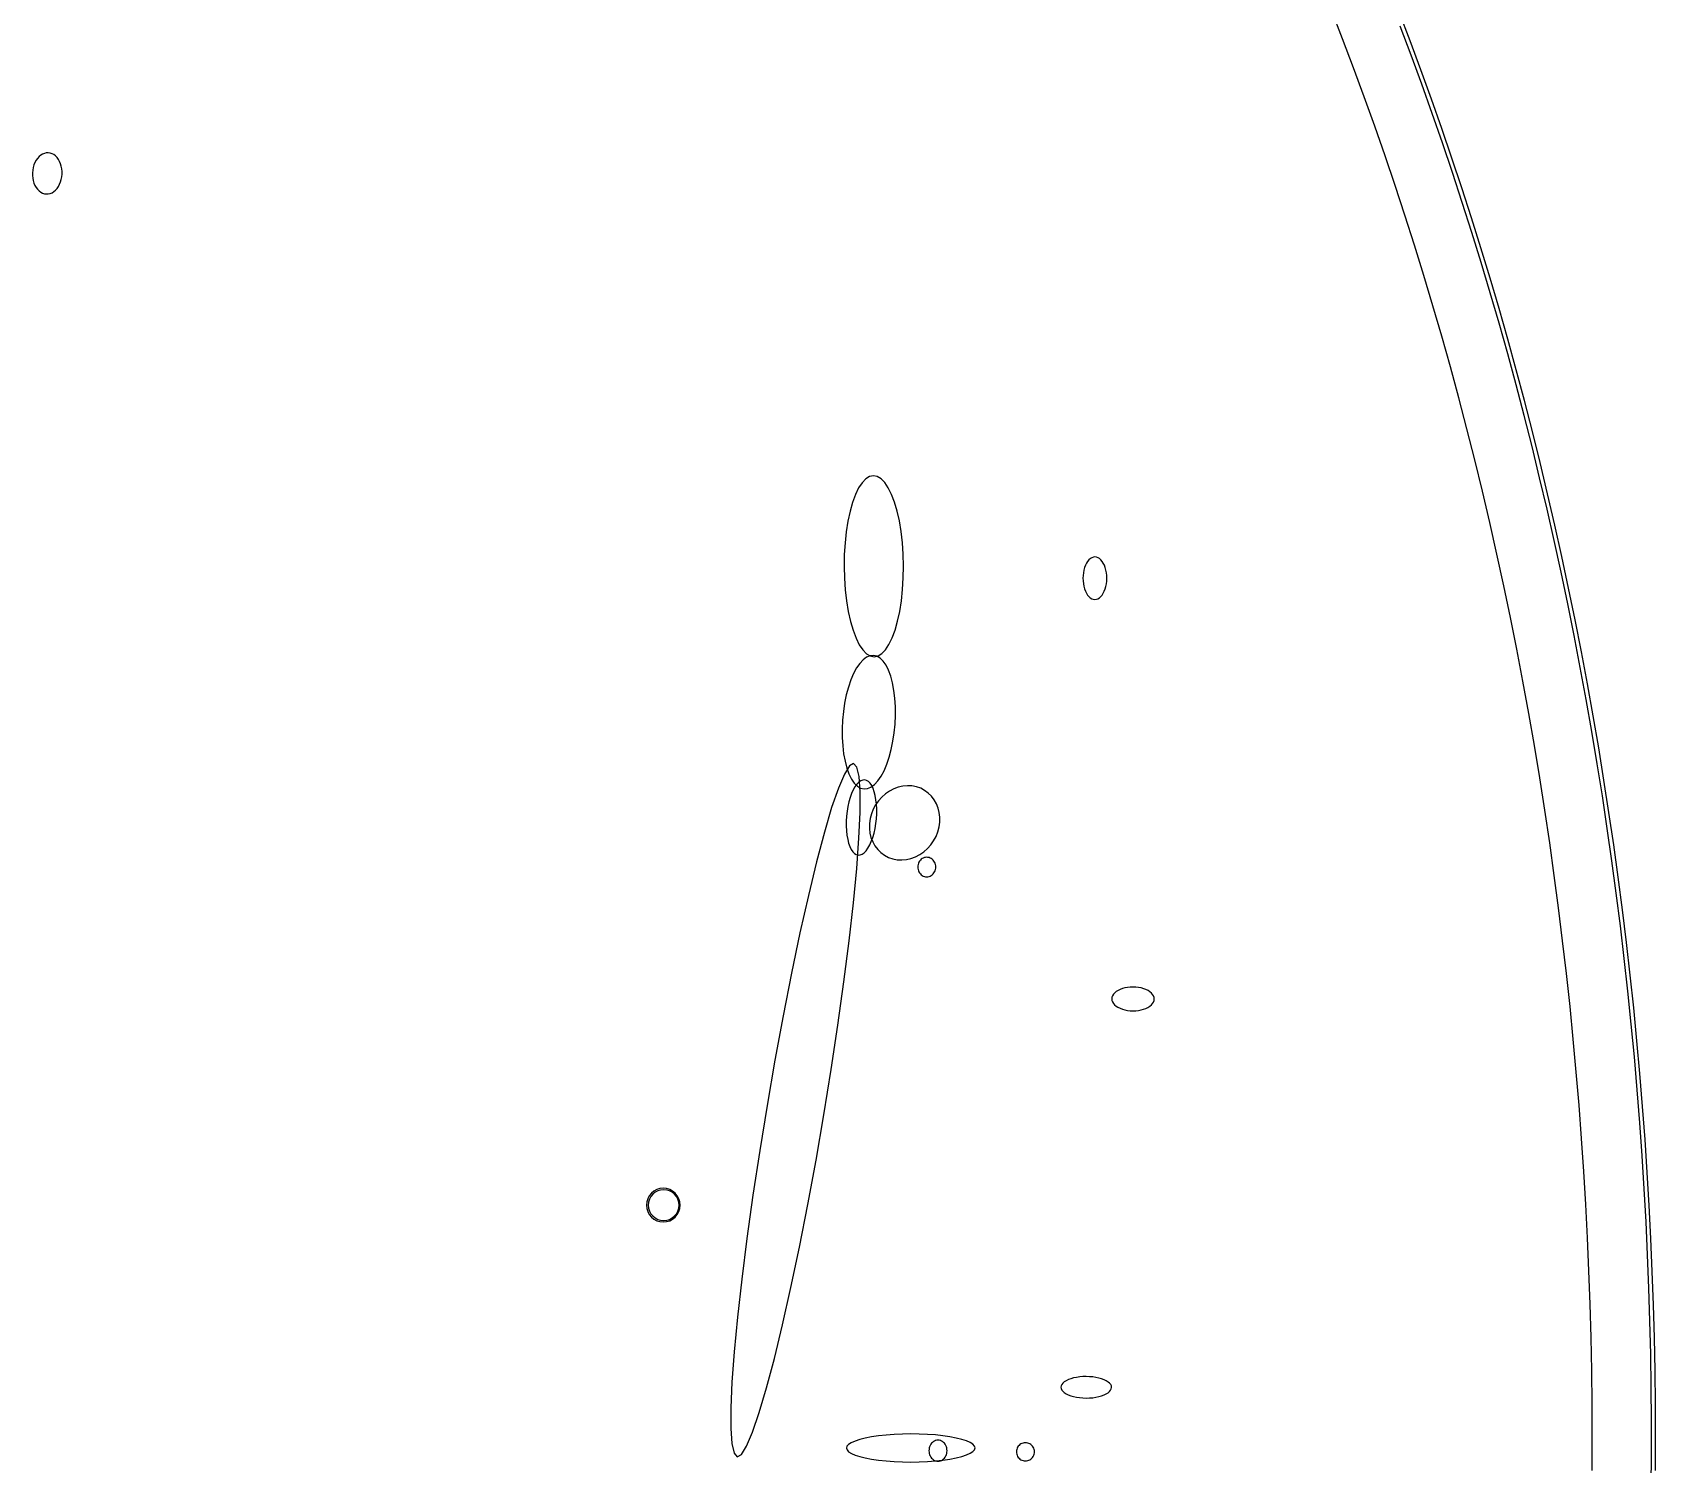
# Model space of a CAD drawing. Extents: x -1 to 217, y -22 to 302.
# Drawn here: x 125.2 to 217.1, y 138.1 to 219.2 of the extents above; entities that cross this region are included whole.
import ezdxf

# ---------------------------------------------------------------- set-up
doc = ezdxf.new("R2010")
doc.units = 0

msp = doc.modelspace()

# ---------------------------------------------------------------- linework, layer by layer
at = {"layer": 'CIRCLES'}
for p, q in [((160.378, 153.573), (160.234, 153.454)), ((160.447, 153.506), (160.315, 153.397)), ((160.543, 153.661), (160.378, 153.573)), ((160.597, 153.586), (160.447, 153.506)), ((160.722, 153.715), (160.543, 153.661)), ((160.761, 153.636), (160.597, 153.586)), ((160.908, 153.733), (160.722, 153.715)), ((160.931, 153.652), (160.761, 153.636)), ((161.094, 153.715), (160.908, 153.733)), ((161.101, 153.636), (160.931, 153.652)), ((161.273, 153.661), (161.094, 153.715)), ((161.264, 153.586), (161.101, 153.636)), ((161.415, 153.506), (161.264, 153.586)), ((161.438, 153.573), (161.273, 153.661)), ((161.547, 153.397), (161.415, 153.506)), ((161.582, 153.454), (161.438, 153.573)), ((159.973, 152.966), (159.954, 152.78)), ((159.954, 152.78), (159.973, 152.594)), ((160.027, 153.145), (159.973, 152.966)), ((159.973, 152.594), (160.027, 152.415)), ((160.115, 153.31), (160.027, 153.145)), ((160.076, 152.951), (160.059, 152.781)), ((160.059, 152.781), (160.076, 152.611)), ((160.126, 153.114), (160.076, 152.951)), ((160.076, 152.611), (160.126, 152.448)), ((160.234, 153.454), (160.115, 153.31)), ((160.206, 153.265), (160.126, 153.114)), ((160.315, 153.397), (160.206, 153.265)), ((161.655, 153.265), (161.547, 153.397)), ((161.701, 153.31), (161.582, 153.454)), ((161.736, 153.114), (161.655, 153.265)), ((161.789, 153.145), (161.701, 153.31)), ((161.785, 152.951), (161.736, 153.114)), ((161.736, 152.448), (161.785, 152.611)), ((161.802, 152.781), (161.785, 152.951)), ((161.785, 152.611), (161.802, 152.781)), ((161.843, 152.966), (161.789, 153.145)), ((161.789, 152.415), (161.843, 152.594)), ((161.861, 152.78), (161.843, 152.966)), ((161.843, 152.594), (161.861, 152.78)), ((160.027, 152.415), (160.115, 152.25)), ((160.115, 152.25), (160.234, 152.106)), ((160.126, 152.448), (160.206, 152.297)), ((160.206, 152.297), (160.315, 152.165)), ((160.234, 152.106), (160.378, 151.987)), ((160.315, 152.165), (160.447, 152.056)), ((160.378, 151.987), (160.543, 151.899)), ((160.447, 152.056), (160.597, 151.976)), ((160.543, 151.899), (160.722, 151.845)), ((160.597, 151.976), (160.761, 151.926)), ((160.722, 151.845), (160.908, 151.826)), ((160.761, 151.926), (160.931, 151.91)), ((160.908, 151.826), (161.094, 151.845)), ((160.931, 151.91), (161.101, 151.926)), ((161.094, 151.845), (161.273, 151.899)), ((161.101, 151.926), (161.264, 151.976)), ((161.264, 151.976), (161.415, 152.056)), ((161.273, 151.899), (161.438, 151.987)), ((161.415, 152.056), (161.547, 152.165)), ((161.438, 151.987), (161.582, 152.106)), ((161.547, 152.165), (161.655, 152.297)), ((161.582, 152.106), (161.701, 152.25)), ((161.655, 152.297), (161.736, 152.448)), ((161.701, 152.25), (161.789, 152.415))]:
    msp.add_line(p, q, dxfattribs=at)
at = {"layer": 'ELLIPSES'}
for p, q in [((199.376, 218.828), (198.741, 220.454)), ((203.204, 218.709), (202.58, 220.342)), ((199.998, 217.19), (199.376, 218.828)), ((203.257, 217.911), (202.638, 219.549)), ((203.816, 217.065), (203.204, 218.709)), ((203.863, 216.262), (203.257, 217.911)), ((200.606, 215.541), (199.998, 217.19)), ((204.415, 215.411), (203.816, 217.065)), ((204.456, 214.603), (203.863, 216.262)), ((201.202, 213.881), (200.606, 215.541)), ((205, 213.746), (204.415, 215.411)), ((205.036, 212.933), (204.456, 214.603)), ((201.784, 212.211), (201.202, 213.881)), ((205.573, 212.072), (205, 213.746)), ((125.862, 212.343), (125.756, 212.299)), ((125.971, 212.368), (125.862, 212.343)), ((126.081, 212.373), (125.971, 212.368)), ((126.19, 212.357), (126.081, 212.373)), ((126.296, 212.322), (126.19, 212.357)), ((126.397, 212.268), (126.296, 212.322)), ((205.603, 211.254), (205.036, 212.933)), ((125.23, 211.547), (125.201, 211.399)), ((125.272, 211.69), (125.23, 211.547)), ((125.327, 211.825), (125.272, 211.69)), ((125.394, 211.948), (125.327, 211.825)), ((125.472, 212.06), (125.394, 211.948)), ((125.559, 212.156), (125.472, 212.06)), ((125.654, 212.236), (125.559, 212.156)), ((125.756, 212.299), (125.654, 212.236)), ((126.493, 212.196), (126.397, 212.268)), ((126.58, 212.107), (126.493, 212.196)), ((126.657, 212.003), (126.58, 212.107)), ((126.724, 211.885), (126.657, 212.003)), ((126.779, 211.755), (126.724, 211.885)), ((126.821, 211.616), (126.779, 211.755)), ((126.849, 211.47), (126.821, 211.616)), ((126.863, 211.319), (126.849, 211.47)), ((202.353, 210.531), (201.784, 212.211)), ((206.132, 210.388), (205.573, 212.072)), ((125.187, 211.247), (125.186, 211.095)), ((125.186, 211.095), (125.201, 210.944)), ((125.201, 211.399), (125.187, 211.247)), ((125.201, 210.944), (125.229, 210.798)), ((125.229, 210.798), (125.271, 210.659)), ((125.271, 210.659), (125.326, 210.529)), ((125.326, 210.529), (125.393, 210.411)), ((126.656, 210.465), (126.723, 210.589)), ((126.723, 210.589), (126.778, 210.724)), ((126.778, 210.724), (126.82, 210.866)), ((126.82, 210.866), (126.849, 211.015)), ((126.849, 211.015), (126.863, 211.167)), ((126.863, 211.167), (126.863, 211.319)), ((202.909, 208.84), (202.353, 210.531)), ((206.157, 209.565), (205.603, 211.254)), ((125.393, 210.411), (125.47, 210.307)), ((125.47, 210.307), (125.557, 210.217)), ((125.557, 210.217), (125.652, 210.145)), ((125.652, 210.145), (125.754, 210.091)), ((125.754, 210.091), (125.86, 210.056)), ((125.86, 210.056), (125.969, 210.041)), ((125.969, 210.041), (126.079, 210.046)), ((126.079, 210.046), (126.188, 210.07)), ((126.188, 210.07), (126.294, 210.114)), ((126.294, 210.114), (126.396, 210.177)), ((126.396, 210.177), (126.491, 210.258)), ((126.491, 210.258), (126.578, 210.354)), ((126.578, 210.354), (126.656, 210.465)), ((206.679, 208.694), (206.132, 210.388)), ((206.698, 207.867), (206.157, 209.565)), ((203.451, 207.14), (202.909, 208.84)), ((207.212, 206.991), (206.679, 208.694)), ((207.225, 206.159), (206.698, 207.867)), ((203.98, 205.43), (203.451, 207.14)), ((207.732, 205.279), (207.212, 206.991)), ((207.739, 204.443), (207.225, 206.159)), ((204.495, 203.711), (203.98, 205.43)), ((208.238, 203.559), (207.732, 205.279)), ((208.239, 202.718), (207.739, 204.443)), ((204.996, 201.982), (204.495, 203.711)), ((208.731, 201.829), (208.238, 203.559)), ((208.726, 200.984), (208.239, 202.718)), ((205.484, 200.245), (204.996, 201.982)), ((209.21, 200.092), (208.731, 201.829)), ((209.2, 199.242), (208.726, 200.984)), ((205.957, 198.5), (205.484, 200.245)), ((209.676, 198.346), (209.21, 200.092)), ((209.659, 197.492), (209.2, 199.242)), ((206.417, 196.746), (205.957, 198.5)), ((210.128, 196.592), (209.676, 198.346)), ((206.863, 194.984), (206.417, 196.746)), ((210.105, 195.734), (209.659, 197.492)), ((210.566, 194.831), (210.128, 196.592)), ((207.295, 193.214), (206.863, 194.984)), ((210.537, 193.969), (210.105, 195.734)), ((172.59, 194.04), (172.375, 193.908)), ((172.809, 194.085), (172.59, 194.04)), ((173.029, 194.042), (172.809, 194.085)), ((173.245, 193.912), (173.029, 194.042)), ((210.956, 192.196), (210.537, 193.969)), ((210.99, 193.062), (210.566, 194.831)), ((171.79, 193.022), (171.627, 192.579)), ((171.972, 193.395), (171.79, 193.022)), ((172.168, 193.692), (171.972, 193.395)), ((172.375, 193.908), (172.168, 193.692)), ((173.455, 193.697), (173.245, 193.912)), ((173.653, 193.402), (173.455, 193.697)), ((173.838, 193.03), (173.653, 193.402)), ((174.005, 192.589), (173.838, 193.03)), ((207.713, 191.436), (207.295, 193.214)), ((211.401, 191.286), (210.99, 193.062)), ((171.627, 192.579), (171.484, 192.074)), ((174.152, 192.086), (174.005, 192.589)), ((211.36, 190.416), (210.956, 192.196)), ((171.364, 191.517), (171.269, 190.915)), ((171.484, 192.074), (171.364, 191.517)), ((174.277, 191.529), (174.152, 192.086)), ((174.376, 190.928), (174.277, 191.529)), ((208.117, 189.652), (207.713, 191.436)), ((211.797, 189.503), (211.401, 191.286)), ((171.201, 190.28), (171.161, 189.622)), ((171.269, 190.915), (171.201, 190.28)), ((174.45, 190.293), (174.376, 190.928)), ((174.495, 189.636), (174.45, 190.293)), ((211.751, 188.629), (211.36, 190.416)), ((171.161, 189.622), (171.149, 188.953)), ((174.513, 188.967), (174.495, 189.636)), ((185.094, 189.393), (185.015, 189.323)), ((185.178, 189.443), (185.094, 189.393)), ((185.264, 189.474), (185.178, 189.443)), ((185.352, 189.484), (185.264, 189.474)), ((185.44, 189.474), (185.352, 189.484)), ((185.527, 189.443), (185.44, 189.474)), ((185.61, 189.392), (185.527, 189.443)), ((185.689, 189.322), (185.61, 189.392)), ((208.506, 187.86), (208.117, 189.652)), ((212.18, 187.714), (211.797, 189.503)), ((171.149, 188.953), (171.167, 188.285)), ((174.501, 188.298), (174.513, 188.967)), ((184.682, 188.44), (184.676, 188.283)), ((184.7, 188.594), (184.682, 188.44)), ((184.728, 188.743), (184.7, 188.594)), ((184.767, 188.884), (184.728, 188.743)), ((184.817, 189.015), (184.767, 188.884)), ((184.875, 189.133), (184.817, 189.015)), ((184.941, 189.236), (184.875, 189.133)), ((185.015, 189.323), (184.941, 189.236)), ((185.762, 189.235), (185.689, 189.322)), ((185.828, 189.131), (185.762, 189.235)), ((185.886, 189.013), (185.828, 189.131)), ((185.935, 188.882), (185.886, 189.013)), ((185.974, 188.741), (185.935, 188.882)), ((186.002, 188.592), (185.974, 188.741)), ((186.019, 188.438), (186.002, 188.592)), ((186.024, 188.281), (186.019, 188.438)), ((212.127, 186.836), (211.751, 188.629)), ((171.167, 188.285), (171.212, 187.627)), ((171.212, 187.627), (171.286, 186.993)), ((174.393, 187.006), (174.461, 187.641)), ((174.461, 187.641), (174.501, 188.298)), ((184.676, 188.283), (184.682, 188.126)), ((184.682, 188.126), (184.698, 187.972)), ((184.698, 187.972), (184.727, 187.823)), ((184.727, 187.823), (184.765, 187.682)), ((184.765, 187.682), (184.814, 187.551)), ((184.814, 187.551), (184.872, 187.433)), ((185.825, 187.431), (185.884, 187.549)), ((185.884, 187.549), (185.933, 187.68)), ((185.933, 187.68), (185.972, 187.821)), ((185.972, 187.821), (186.001, 187.97)), ((186.001, 187.97), (186.018, 188.124)), ((186.018, 188.124), (186.024, 188.281)), ((208.882, 186.061), (208.506, 187.86)), ((212.549, 185.918), (212.18, 187.714)), ((171.286, 186.993), (171.385, 186.392)), ((174.298, 186.404), (174.393, 187.006)), ((184.872, 187.433), (184.938, 187.329)), ((184.938, 187.329), (185.011, 187.241)), ((185.011, 187.241), (185.09, 187.172)), ((185.09, 187.172), (185.174, 187.121)), ((185.174, 187.121), (185.26, 187.09)), ((185.26, 187.09), (185.348, 187.08)), ((185.348, 187.08), (185.436, 187.09)), ((185.436, 187.09), (185.523, 187.12)), ((185.523, 187.12), (185.606, 187.171)), ((185.606, 187.171), (185.686, 187.24)), ((185.686, 187.24), (185.759, 187.327)), ((185.759, 187.327), (185.825, 187.431)), ((212.489, 185.036), (212.127, 186.836)), ((171.385, 186.392), (171.51, 185.835)), ((171.51, 185.835), (171.657, 185.332)), ((174.035, 185.342), (174.178, 185.846)), ((174.178, 185.846), (174.298, 186.404)), ((209.243, 184.256), (208.882, 186.061)), ((212.903, 184.115), (212.549, 185.918)), ((171.657, 185.332), (171.824, 184.891)), ((171.824, 184.891), (172.009, 184.519)), ((173.69, 184.526), (173.872, 184.899)), ((173.872, 184.899), (174.035, 185.342)), ((212.838, 183.231), (212.489, 185.036)), ((172.009, 184.519), (172.207, 184.223)), ((172.207, 184.223), (172.416, 184.009)), ((172.416, 184.009), (172.633, 183.879)), ((172.621, 183.896), (172.423, 183.813)), ((172.818, 183.915), (172.621, 183.896)), ((172.633, 183.879), (172.852, 183.836)), ((173.01, 183.868), (172.818, 183.915)), ((172.852, 183.836), (173.072, 183.881)), ((173.194, 183.758), (173.01, 183.868)), ((173.072, 183.881), (173.287, 184.012)), ((173.287, 184.012), (173.494, 184.229)), ((173.494, 184.229), (173.69, 184.526)), ((209.589, 182.444), (209.243, 184.256)), ((213.244, 182.307), (212.903, 184.115)), ((171.855, 183.198), (171.685, 182.882)), ((172.037, 183.461), (171.855, 183.198)), ((172.227, 183.667), (172.037, 183.461)), ((172.423, 183.813), (172.227, 183.667)), ((173.367, 183.586), (173.194, 183.758)), ((173.526, 183.355), (173.367, 183.586)), ((173.668, 183.068), (173.526, 183.355)), ((173.791, 182.731), (173.668, 183.068)), ((213.172, 181.419), (212.838, 183.231)), ((171.393, 182.116), (171.275, 181.678)), ((171.53, 182.519), (171.393, 182.116)), ((171.685, 182.882), (171.53, 182.519)), ((173.893, 182.35), (173.791, 182.731)), ((173.972, 181.931), (173.893, 182.35)), ((209.921, 180.626), (209.589, 182.444)), ((213.57, 180.493), (213.244, 182.307)), ((171.179, 181.214), (171.106, 180.731)), ((171.275, 181.678), (171.179, 181.214)), ((174.026, 181.481), (173.972, 181.931)), ((174.055, 181.008), (174.026, 181.481)), ((213.492, 179.602), (213.172, 181.419)), ((171.058, 180.239), (171.036, 179.744)), ((171.106, 180.731), (171.058, 180.239)), ((174.036, 180.026), (174.059, 180.52)), ((174.059, 180.52), (174.055, 181.008)), ((210.239, 178.803), (209.921, 180.626)), ((213.882, 178.674), (213.57, 180.493)), ((171.036, 179.744), (171.039, 179.256)), ((171.039, 179.256), (171.068, 178.783)), ((173.915, 179.05), (173.988, 179.533)), ((173.988, 179.533), (174.036, 180.026)), ((213.797, 177.779), (213.492, 179.602)), ((171.068, 178.783), (171.122, 178.333)), ((171.122, 178.333), (171.201, 177.914)), ((173.701, 178.149), (173.819, 178.586)), ((173.819, 178.586), (173.915, 179.05)), ((210.543, 176.974), (210.239, 178.803)), ((214.18, 176.849), (213.882, 178.674)), ((171.452, 177.653), (171.162, 177.186)), ((171.201, 177.914), (171.303, 177.533)), ((171.303, 177.533), (171.426, 177.196)), ((171.69, 177.785), (171.452, 177.653)), ((171.872, 177.582), (171.69, 177.785)), ((171.994, 177.047), (171.872, 177.582)), ((173.409, 177.382), (173.564, 177.745)), ((173.564, 177.745), (173.701, 178.149)), ((214.089, 175.951), (213.797, 177.779)), ((171.162, 177.186), (170.824, 176.395)), ((171.426, 177.196), (171.568, 176.91)), ((171.568, 176.91), (171.727, 176.678)), ((171.727, 176.678), (171.9, 176.506)), ((171.87, 176.614), (171.765, 176.468)), ((171.98, 176.729), (171.87, 176.614)), ((171.9, 176.506), (172.085, 176.396)), ((172.092, 176.81), (171.98, 176.729)), ((172.055, 176.188), (171.994, 177.047)), ((172.205, 176.855), (172.092, 176.81)), ((172.317, 176.863), (172.205, 176.855)), ((172.425, 176.836), (172.317, 176.863)), ((172.529, 176.772), (172.425, 176.836)), ((172.626, 176.673), (172.529, 176.772)), ((172.714, 176.542), (172.626, 176.673)), ((172.671, 176.451), (172.867, 176.597)), ((172.792, 176.379), (172.714, 176.542)), ((172.867, 176.597), (173.057, 176.803)), ((173.057, 176.803), (173.239, 177.067)), ((173.239, 177.067), (173.409, 177.382)), ((174.473, 176.507), (174.213, 176.448)), ((174.735, 176.53), (174.473, 176.507)), ((174.993, 176.517), (174.735, 176.53)), ((175.245, 176.468), (174.993, 176.517)), ((210.831, 175.14), (210.543, 176.974)), ((214.464, 175.019), (214.18, 176.849)), ((170.824, 176.395), (170.444, 175.291)), ((171.424, 175.616), (171.366, 175.355)), ((171.494, 175.862), (171.424, 175.616)), ((171.576, 176.088), (171.494, 175.862)), ((171.666, 176.291), (171.576, 176.088)), ((171.765, 176.468), (171.666, 176.291)), ((172.053, 175.021), (172.055, 176.188)), ((172.085, 176.396), (172.277, 176.35)), ((172.277, 176.35), (172.473, 176.368)), ((172.473, 176.368), (172.671, 176.451)), ((172.859, 176.188), (172.792, 176.379)), ((172.914, 175.973), (172.859, 176.188)), ((172.955, 175.736), (172.914, 175.973)), ((173.091, 175.678), (172.929, 175.447)), ((172.983, 175.482), (172.955, 175.736)), ((173.279, 175.888), (173.091, 175.678)), ((173.488, 176.073), (173.279, 175.888)), ((173.717, 176.229), (173.488, 176.073)), ((173.96, 176.355), (173.717, 176.229)), ((174.213, 176.448), (173.96, 176.355)), ((175.485, 176.384), (175.245, 176.468)), ((175.71, 176.267), (175.485, 176.384)), ((175.915, 176.119), (175.71, 176.267)), ((176.097, 175.942), (175.915, 176.119)), ((176.253, 175.738), (176.097, 175.942)), ((176.38, 175.513), (176.253, 175.738)), ((214.366, 174.118), (214.089, 175.951)), ((170.444, 175.291), (170.03, 173.894)), ((171.29, 174.807), (171.273, 174.528)), ((171.321, 175.084), (171.29, 174.807)), ((171.366, 175.355), (171.321, 175.084)), ((171.988, 173.565), (172.053, 175.021)), ((172.62, 174.666), (172.582, 174.392)), ((172.691, 174.937), (172.62, 174.666)), ((172.795, 175.198), (172.691, 174.937)), ((172.929, 175.447), (172.795, 175.198)), ((172.945, 174.384), (172.977, 174.661)), ((172.977, 174.661), (172.993, 174.94)), ((172.995, 175.215), (172.983, 175.482)), ((172.993, 174.94), (172.995, 175.215)), ((176.477, 175.269), (176.38, 175.513)), ((176.541, 175.01), (176.477, 175.269)), ((176.571, 174.742), (176.541, 175.01)), ((176.567, 174.468), (176.571, 174.742)), ((211.106, 173.3), (210.831, 175.14)), ((214.733, 173.185), (214.464, 175.019)), ((170.03, 173.894), (169.588, 172.228)), ((171.273, 174.528), (171.271, 174.253)), ((171.271, 174.253), (171.283, 173.986)), ((171.283, 173.986), (171.311, 173.732)), ((171.311, 173.732), (171.352, 173.495)), ((172.582, 174.392), (172.578, 174.118)), ((172.578, 174.118), (172.608, 173.85)), ((172.608, 173.85), (172.672, 173.591)), ((172.772, 173.606), (172.842, 173.852)), ((172.842, 173.852), (172.9, 174.112)), ((172.9, 174.112), (172.945, 174.384)), ((176.354, 173.662), (176.458, 173.923)), ((176.458, 173.923), (176.529, 174.194)), ((176.529, 174.194), (176.567, 174.468)), ((214.628, 172.281), (214.366, 174.118)), ((171.352, 173.495), (171.407, 173.28)), ((171.407, 173.28), (171.474, 173.089)), ((171.474, 173.089), (171.552, 172.926)), ((171.552, 172.926), (171.641, 172.794)), ((171.862, 171.846), (171.988, 173.565)), ((172.286, 172.739), (172.396, 172.853)), ((172.396, 172.853), (172.501, 173)), ((172.501, 173), (172.6, 173.177)), ((172.6, 173.177), (172.69, 173.38)), ((172.672, 173.591), (172.768, 173.347)), ((172.69, 173.38), (172.772, 173.606)), ((172.768, 173.347), (172.896, 173.122)), ((172.896, 173.122), (173.052, 172.918)), ((173.052, 172.918), (173.234, 172.741)), ((175.66, 172.787), (175.87, 172.972)), ((175.87, 172.972), (176.058, 173.182)), ((176.058, 173.182), (176.22, 173.413)), ((176.22, 173.413), (176.354, 173.662)), ((211.365, 171.456), (211.106, 173.3)), ((214.988, 171.346), (214.733, 173.185)), ((169.588, 172.228), (169.125, 170.322)), ((171.641, 172.794), (171.737, 172.696)), ((171.737, 172.696), (171.841, 172.632)), ((171.841, 172.632), (171.949, 172.604)), ((171.949, 172.604), (172.061, 172.613)), ((172.061, 172.613), (172.174, 172.658)), ((172.174, 172.658), (172.286, 172.739)), ((173.234, 172.741), (173.439, 172.593)), ((173.439, 172.593), (173.664, 172.476)), ((173.664, 172.476), (173.904, 172.392)), ((173.904, 172.392), (174.155, 172.343)), ((174.155, 172.343), (174.414, 172.33)), ((174.414, 172.33), (174.676, 172.353)), ((174.676, 172.353), (174.935, 172.412)), ((174.935, 172.412), (175.189, 172.505)), ((175.189, 172.505), (175.432, 172.631)), ((175.323, 171.998), (175.319, 171.926)), ((175.319, 171.926), (175.323, 171.854)), ((175.336, 172.069), (175.323, 171.998)), ((175.358, 172.138), (175.336, 172.069)), ((175.388, 172.202), (175.358, 172.138)), ((175.425, 172.263), (175.388, 172.202)), ((175.469, 172.317), (175.425, 172.263)), ((175.432, 172.631), (175.66, 172.787)), ((175.519, 172.365), (175.469, 172.317)), ((175.575, 172.405), (175.519, 172.365)), ((175.635, 172.437), (175.575, 172.405)), ((175.699, 172.46), (175.635, 172.437)), ((175.765, 172.474), (175.699, 172.46)), ((175.832, 172.479), (175.765, 172.474)), ((175.898, 172.474), (175.832, 172.479)), ((175.964, 172.46), (175.898, 172.474)), ((176.028, 172.437), (175.964, 172.46)), ((176.088, 172.405), (176.028, 172.437)), ((176.144, 172.365), (176.088, 172.405)), ((176.194, 172.317), (176.144, 172.365)), ((176.238, 172.263), (176.194, 172.317)), ((176.275, 172.202), (176.238, 172.263)), ((176.305, 172.138), (176.275, 172.202)), ((176.327, 172.069), (176.305, 172.138)), ((176.34, 171.998), (176.327, 172.069)), ((176.344, 171.926), (176.34, 171.998)), ((176.34, 171.854), (176.344, 171.926)), ((214.877, 170.439), (214.628, 172.281)), ((171.676, 169.893), (171.862, 171.846)), ((175.323, 171.854), (175.336, 171.783)), ((175.336, 171.783), (175.358, 171.715)), ((175.358, 171.715), (175.388, 171.65)), ((175.388, 171.65), (175.425, 171.59)), ((175.425, 171.59), (175.469, 171.536)), ((175.469, 171.536), (175.519, 171.488)), ((175.519, 171.488), (175.575, 171.448)), ((175.575, 171.448), (175.635, 171.416)), ((175.635, 171.416), (175.699, 171.393)), ((175.699, 171.393), (175.765, 171.378)), ((175.765, 171.378), (175.832, 171.374)), ((175.832, 171.374), (175.898, 171.378)), ((175.898, 171.378), (175.964, 171.393)), ((175.964, 171.393), (176.028, 171.416)), ((176.028, 171.416), (176.088, 171.448)), ((176.088, 171.448), (176.144, 171.488)), ((176.144, 171.488), (176.194, 171.536)), ((176.194, 171.536), (176.238, 171.59)), ((176.238, 171.59), (176.275, 171.65)), ((176.275, 171.65), (176.305, 171.715)), ((176.305, 171.715), (176.327, 171.783)), ((176.327, 171.783), (176.34, 171.854)), ((211.61, 169.608), (211.365, 171.456)), ((215.229, 169.503), (214.988, 171.346)), ((169.125, 170.322), (168.649, 168.207)), ((215.11, 168.593), (214.877, 170.439)), ((171.435, 167.739), (171.676, 169.893)), ((211.84, 167.755), (211.61, 169.608)), ((215.455, 167.655), (215.229, 169.503)), ((168.649, 168.207), (168.17, 165.92)), ((215.33, 166.744), (215.11, 168.593)), ((171.141, 165.421), (171.435, 167.739)), ((212.056, 165.898), (211.84, 167.755)), ((215.667, 165.804), (215.455, 167.655)), ((215.535, 164.89), (215.33, 166.744)), ((168.17, 165.92), (167.694, 163.501)), ((212.256, 164.037), (212.056, 165.898)), ((215.864, 163.95), (215.667, 165.804)), ((170.8, 162.979), (171.141, 165.421)), ((186.319, 164.551), (186.308, 164.463)), ((186.35, 164.637), (186.319, 164.551)), ((186.401, 164.72), (186.35, 164.637)), ((186.471, 164.799), (186.401, 164.72)), ((186.558, 164.872), (186.471, 164.799)), ((186.662, 164.938), (186.558, 164.872)), ((186.781, 164.995), (186.662, 164.938)), ((186.911, 165.044), (186.781, 164.995)), ((187.053, 165.082), (186.911, 165.044)), ((187.201, 165.11), (187.053, 165.082)), ((187.356, 165.126), (187.201, 165.11)), ((187.513, 165.131), (187.356, 165.126)), ((187.669, 165.125), (187.513, 165.131)), ((187.823, 165.107), (187.669, 165.125)), ((187.972, 165.078), (187.823, 165.107)), ((188.113, 165.038), (187.972, 165.078)), ((188.243, 164.989), (188.113, 165.038)), ((188.361, 164.93), (188.243, 164.989)), ((188.465, 164.864), (188.361, 164.93)), ((188.552, 164.79), (188.465, 164.864)), ((188.621, 164.711), (188.552, 164.79)), ((188.671, 164.627), (188.621, 164.711)), ((188.701, 164.541), (188.671, 164.627)), ((188.711, 164.453), (188.701, 164.541)), ((215.725, 163.033), (215.535, 164.89)), ((186.308, 164.463), (186.318, 164.375)), ((186.318, 164.375), (186.348, 164.289)), ((186.348, 164.289), (186.399, 164.205)), ((186.399, 164.205), (186.468, 164.126)), ((186.468, 164.126), (186.555, 164.052)), ((186.555, 164.052), (186.658, 163.985)), ((186.658, 163.985), (186.776, 163.927)), ((186.776, 163.927), (186.906, 163.877)), ((186.906, 163.877), (187.047, 163.838)), ((187.047, 163.838), (187.196, 163.809)), ((187.196, 163.809), (187.35, 163.791)), ((187.35, 163.791), (187.507, 163.785)), ((187.507, 163.785), (187.664, 163.79)), ((187.664, 163.79), (187.818, 163.806)), ((187.818, 163.806), (187.967, 163.834)), ((187.967, 163.834), (188.108, 163.872)), ((188.108, 163.872), (188.239, 163.921)), ((188.239, 163.921), (188.357, 163.978)), ((188.357, 163.978), (188.461, 164.044)), ((188.461, 164.044), (188.549, 164.117)), ((188.549, 164.117), (188.619, 164.195)), ((188.619, 164.195), (188.669, 164.279)), ((188.669, 164.279), (188.7, 164.365)), ((188.7, 164.365), (188.711, 164.453)), ((212.442, 162.173), (212.256, 164.037)), ((216.046, 162.092), (215.864, 163.95)), ((167.694, 163.501), (167.23, 160.99)), ((170.418, 160.454), (170.8, 162.979)), ((215.901, 161.173), (215.725, 163.033)), ((212.614, 160.306), (212.442, 162.173)), ((216.215, 160.231), (216.046, 162.092)), ((167.23, 160.99), (166.786, 158.431)), ((216.062, 159.31), (215.901, 161.173)), ((170.002, 157.89), (170.418, 160.454)), ((212.77, 158.436), (212.614, 160.306)), ((216.368, 158.368), (216.215, 160.231)), ((216.209, 157.445), (216.062, 159.31)), ((166.786, 158.431), (166.369, 155.867)), ((212.911, 156.563), (212.77, 158.436)), ((216.507, 156.502), (216.368, 158.368)), ((169.558, 155.331), (170.002, 157.89)), ((216.341, 155.576), (216.209, 157.445)), ((213.038, 154.688), (212.911, 156.563)), ((216.631, 154.633), (216.507, 156.502)), ((166.369, 155.867), (165.987, 153.342)), ((216.458, 153.706), (216.341, 155.576)), ((169.094, 152.82), (169.558, 155.331)), ((213.15, 152.811), (213.038, 154.688)), ((216.741, 152.763), (216.631, 154.633)), ((216.561, 151.834), (216.458, 153.706)), ((165.987, 153.342), (165.647, 150.9)), ((168.618, 150.401), (169.094, 152.82)), ((213.247, 150.932), (213.15, 152.811)), ((216.836, 150.891), (216.741, 152.763)), ((216.649, 149.961), (216.561, 151.834)), ((165.647, 150.9), (165.353, 148.582)), ((213.329, 149.051), (213.247, 150.932)), ((216.917, 149.017), (216.836, 150.891)), ((168.138, 148.114), (168.618, 150.401)), ((216.723, 148.085), (216.649, 149.961)), ((213.396, 147.169), (213.329, 149.051)), ((216.983, 147.142), (216.917, 149.017)), ((165.353, 148.582), (165.111, 146.428)), ((167.663, 145.999), (168.138, 148.114)), ((216.782, 146.209), (216.723, 148.085)), ((213.448, 145.286), (213.396, 147.169)), ((217.034, 145.266), (216.983, 147.142)), ((165.111, 146.428), (164.926, 144.475)), ((216.826, 144.332), (216.782, 146.209)), ((167.2, 144.093), (167.663, 145.999)), ((213.485, 143.402), (213.448, 145.286)), ((217.071, 143.39), (217.034, 145.266)), ((164.926, 144.475), (164.8, 142.756)), ((216.855, 142.454), (216.826, 144.332)), ((166.758, 142.427), (167.2, 144.093)), ((213.507, 141.517), (213.485, 143.402)), ((217.092, 141.512), (217.071, 143.39)), ((164.8, 142.756), (164.735, 141.3)), ((183.438, 142.548), (183.425, 142.469)), ((183.425, 142.469), (183.437, 142.389)), ((183.474, 142.626), (183.438, 142.548)), ((183.535, 142.701), (183.474, 142.626)), ((183.618, 142.772), (183.535, 142.701)), ((183.723, 142.838), (183.618, 142.772)), ((183.847, 142.897), (183.723, 142.838)), ((183.988, 142.949), (183.847, 142.897)), ((184.144, 142.993), (183.988, 142.949)), ((184.312, 143.027), (184.144, 142.993)), ((184.49, 143.052), (184.312, 143.027)), ((184.674, 143.067), (184.49, 143.052)), ((184.861, 143.072), (184.674, 143.067)), ((185.049, 143.066), (184.861, 143.072)), ((185.233, 143.05), (185.049, 143.066)), ((185.41, 143.024), (185.233, 143.05)), ((185.578, 142.988), (185.41, 143.024)), ((185.734, 142.943), (185.578, 142.988)), ((185.875, 142.89), (185.734, 142.943)), ((185.998, 142.83), (185.875, 142.89)), ((186.102, 142.763), (185.998, 142.83)), ((186.185, 142.692), (186.102, 142.763)), ((186.245, 142.616), (186.185, 142.692)), ((186.282, 142.538), (186.245, 142.616)), ((186.294, 142.459), (186.282, 142.538)), ((166.343, 141.03), (166.758, 142.427)), ((183.437, 142.389), (183.473, 142.311)), ((183.473, 142.311), (183.533, 142.236)), ((183.533, 142.236), (183.616, 142.164)), ((183.616, 142.164), (183.72, 142.097)), ((183.72, 142.097), (183.844, 142.037)), ((183.844, 142.037), (183.985, 141.984)), ((183.985, 141.984), (184.14, 141.94)), ((184.14, 141.94), (184.309, 141.904)), ((184.309, 141.904), (184.486, 141.878)), ((184.486, 141.878), (184.67, 141.862)), ((184.67, 141.862), (184.857, 141.856)), ((184.857, 141.856), (185.044, 141.86)), ((185.044, 141.86), (185.229, 141.875)), ((185.229, 141.875), (185.406, 141.9)), ((185.406, 141.9), (185.575, 141.935)), ((185.575, 141.935), (185.731, 141.978)), ((185.731, 141.978), (185.872, 142.03)), ((185.872, 142.03), (185.996, 142.09)), ((185.996, 142.09), (186.1, 142.155)), ((186.1, 142.155), (186.184, 142.226)), ((186.184, 142.226), (186.244, 142.302)), ((186.244, 142.302), (186.281, 142.379)), ((186.281, 142.379), (186.294, 142.459)), ((216.87, 140.576), (216.855, 142.454)), ((164.735, 141.3), (164.733, 140.133)), ((165.964, 139.926), (166.343, 141.03)), ((213.514, 139.633), (213.507, 141.517)), ((217.1, 139.635), (217.092, 141.512)), ((164.733, 140.133), (164.794, 139.274)), ((165.626, 139.135), (165.964, 139.926)), ((173.101, 139.711), (172.705, 139.653)), ((173.529, 139.758), (173.101, 139.711)), ((173.98, 139.792), (173.529, 139.758)), ((174.447, 139.813), (173.98, 139.792)), ((174.923, 139.821), (174.447, 139.813)), ((175.398, 139.815), (174.923, 139.821)), ((175.866, 139.796), (175.398, 139.815)), ((176.317, 139.763), (175.866, 139.796)), ((176.744, 139.718), (176.317, 139.763)), ((177.141, 139.661), (176.744, 139.718)), ((216.87, 138.698), (216.87, 140.576)), ((164.794, 139.274), (164.916, 138.739)), ((165.336, 138.668), (165.626, 139.135)), ((171.312, 139.124), (171.281, 139.02)), ((171.281, 139.02), (171.313, 138.916)), ((171.405, 139.226), (171.312, 139.124)), ((171.313, 138.916), (171.406, 138.815)), ((171.558, 139.324), (171.405, 139.226)), ((171.406, 138.815), (171.559, 138.717)), ((171.769, 139.418), (171.558, 139.324)), ((172.033, 139.505), (171.769, 139.418)), ((172.347, 139.583), (172.033, 139.505)), ((172.705, 139.653), (172.347, 139.583)), ((175.959, 138.952), (175.955, 138.875)), ((175.955, 138.875), (175.959, 138.797)), ((175.972, 139.028), (175.959, 138.952)), ((175.959, 138.797), (175.972, 138.721)), ((175.994, 139.101), (175.972, 139.028)), ((176.023, 139.17), (175.994, 139.101)), ((176.061, 139.235), (176.023, 139.17)), ((176.105, 139.293), (176.061, 139.235)), ((176.155, 139.344), (176.105, 139.293)), ((176.211, 139.387), (176.155, 139.344)), ((176.271, 139.421), (176.211, 139.387)), ((176.334, 139.446), (176.271, 139.421)), ((176.4, 139.461), (176.334, 139.446)), ((176.466, 139.466), (176.4, 139.461)), ((176.533, 139.461), (176.466, 139.466)), ((176.599, 139.446), (176.533, 139.461)), ((176.662, 139.421), (176.599, 139.446)), ((176.722, 139.387), (176.662, 139.421)), ((176.778, 139.344), (176.722, 139.387)), ((176.828, 139.293), (176.778, 139.344)), ((176.872, 139.235), (176.828, 139.293)), ((176.91, 139.17), (176.872, 139.235)), ((176.939, 139.101), (176.91, 139.17)), ((176.961, 139.028), (176.939, 139.101)), ((176.974, 138.952), (176.961, 139.028)), ((176.961, 138.721), (176.974, 138.797)), ((176.978, 138.875), (176.974, 138.952)), ((176.974, 138.797), (176.978, 138.875)), ((177.499, 139.593), (177.141, 139.661)), ((177.813, 139.516), (177.499, 139.593)), ((178.078, 139.43), (177.813, 139.516)), ((178.289, 139.337), (178.078, 139.43)), ((178.443, 139.239), (178.289, 139.337)), ((178.29, 138.73), (178.443, 138.828)), ((178.536, 139.138), (178.443, 139.239)), ((178.443, 138.828), (178.536, 138.93)), ((178.567, 139.034), (178.536, 139.138)), ((178.536, 138.93), (178.567, 139.034)), ((180.91, 138.878), (180.906, 138.811)), ((180.906, 138.811), (180.91, 138.744)), ((180.923, 138.944), (180.91, 138.878)), ((180.945, 139.008), (180.923, 138.944)), ((180.975, 139.068), (180.945, 139.008)), ((181.012, 139.124), (180.975, 139.068)), ((181.056, 139.174), (181.012, 139.124)), ((181.107, 139.219), (181.056, 139.174)), ((181.163, 139.256), (181.107, 139.219)), ((181.223, 139.286), (181.163, 139.256)), ((181.287, 139.307), (181.223, 139.286)), ((181.352, 139.32), (181.287, 139.307)), ((181.419, 139.325), (181.352, 139.32)), ((181.487, 139.32), (181.419, 139.325)), ((181.552, 139.307), (181.487, 139.32)), ((181.616, 139.286), (181.552, 139.307)), ((181.676, 139.256), (181.616, 139.286)), ((181.732, 139.219), (181.676, 139.256)), ((181.783, 139.174), (181.732, 139.219)), ((181.827, 139.124), (181.783, 139.174)), ((181.864, 139.068), (181.827, 139.124)), ((181.894, 139.008), (181.864, 139.068)), ((181.916, 138.944), (181.894, 139.008)), ((181.929, 138.878), (181.916, 138.944)), ((181.933, 138.811), (181.929, 138.878)), ((181.929, 138.744), (181.933, 138.811)), ((213.506, 137.748), (213.514, 139.633)), ((217.092, 137.758), (217.1, 139.635)), ((164.916, 138.739), (165.097, 138.536)), ((165.097, 138.536), (165.336, 138.668)), ((171.559, 138.717), (171.77, 138.624)), ((171.77, 138.624), (172.035, 138.538)), ((172.035, 138.538), (172.349, 138.461)), ((172.349, 138.461), (172.708, 138.393)), ((172.708, 138.393), (173.104, 138.336)), ((173.104, 138.336), (173.532, 138.291)), ((173.532, 138.291), (173.983, 138.258)), ((173.983, 138.258), (174.45, 138.239)), ((174.45, 138.239), (174.926, 138.233)), ((174.926, 138.233), (175.401, 138.241)), ((175.401, 138.241), (175.869, 138.262)), ((175.869, 138.262), (176.32, 138.296)), ((175.972, 138.721), (175.994, 138.648)), ((175.994, 138.648), (176.023, 138.579)), ((176.023, 138.579), (176.061, 138.514)), ((176.061, 138.514), (176.105, 138.456)), ((176.105, 138.456), (176.155, 138.405)), ((176.155, 138.405), (176.211, 138.362)), ((176.211, 138.362), (176.271, 138.328)), ((176.271, 138.328), (176.334, 138.303)), ((176.32, 138.296), (176.747, 138.343)), ((176.334, 138.303), (176.4, 138.288)), ((176.4, 138.288), (176.466, 138.283)), ((176.466, 138.283), (176.533, 138.288)), ((176.533, 138.288), (176.599, 138.303)), ((176.599, 138.303), (176.662, 138.328)), ((176.662, 138.328), (176.722, 138.362)), ((176.722, 138.362), (176.778, 138.405)), ((176.747, 138.343), (177.143, 138.401)), ((176.778, 138.405), (176.828, 138.456)), ((176.828, 138.456), (176.872, 138.514)), ((176.872, 138.514), (176.91, 138.579)), ((176.91, 138.579), (176.939, 138.648)), ((176.939, 138.648), (176.961, 138.721)), ((177.143, 138.401), (177.501, 138.471)), ((177.501, 138.471), (177.815, 138.549)), ((177.815, 138.549), (178.08, 138.636)), ((178.08, 138.636), (178.29, 138.73)), ((180.91, 138.744), (180.923, 138.678)), ((180.923, 138.678), (180.945, 138.614)), ((180.945, 138.614), (180.975, 138.554)), ((180.975, 138.554), (181.012, 138.498)), ((181.012, 138.498), (181.056, 138.448)), ((181.056, 138.448), (181.107, 138.403)), ((181.107, 138.403), (181.163, 138.366)), ((181.163, 138.366), (181.223, 138.336)), ((181.223, 138.336), (181.287, 138.315)), ((181.287, 138.315), (181.352, 138.302)), ((181.352, 138.302), (181.419, 138.297)), ((181.419, 138.297), (181.487, 138.302)), ((181.487, 138.302), (181.552, 138.315)), ((181.552, 138.315), (181.616, 138.336)), ((181.616, 138.336), (181.676, 138.366)), ((181.676, 138.366), (181.732, 138.403)), ((181.732, 138.403), (181.783, 138.448)), ((181.783, 138.448), (181.827, 138.498)), ((181.827, 138.498), (181.864, 138.554)), ((181.864, 138.554), (181.894, 138.614)), ((181.894, 138.614), (181.916, 138.678)), ((181.916, 138.678), (181.929, 138.744)), ((216.855, 136.82), (216.87, 138.698))]:
    msp.add_line(p, q, dxfattribs=at)

doc.saveas('drawing.dxf')
